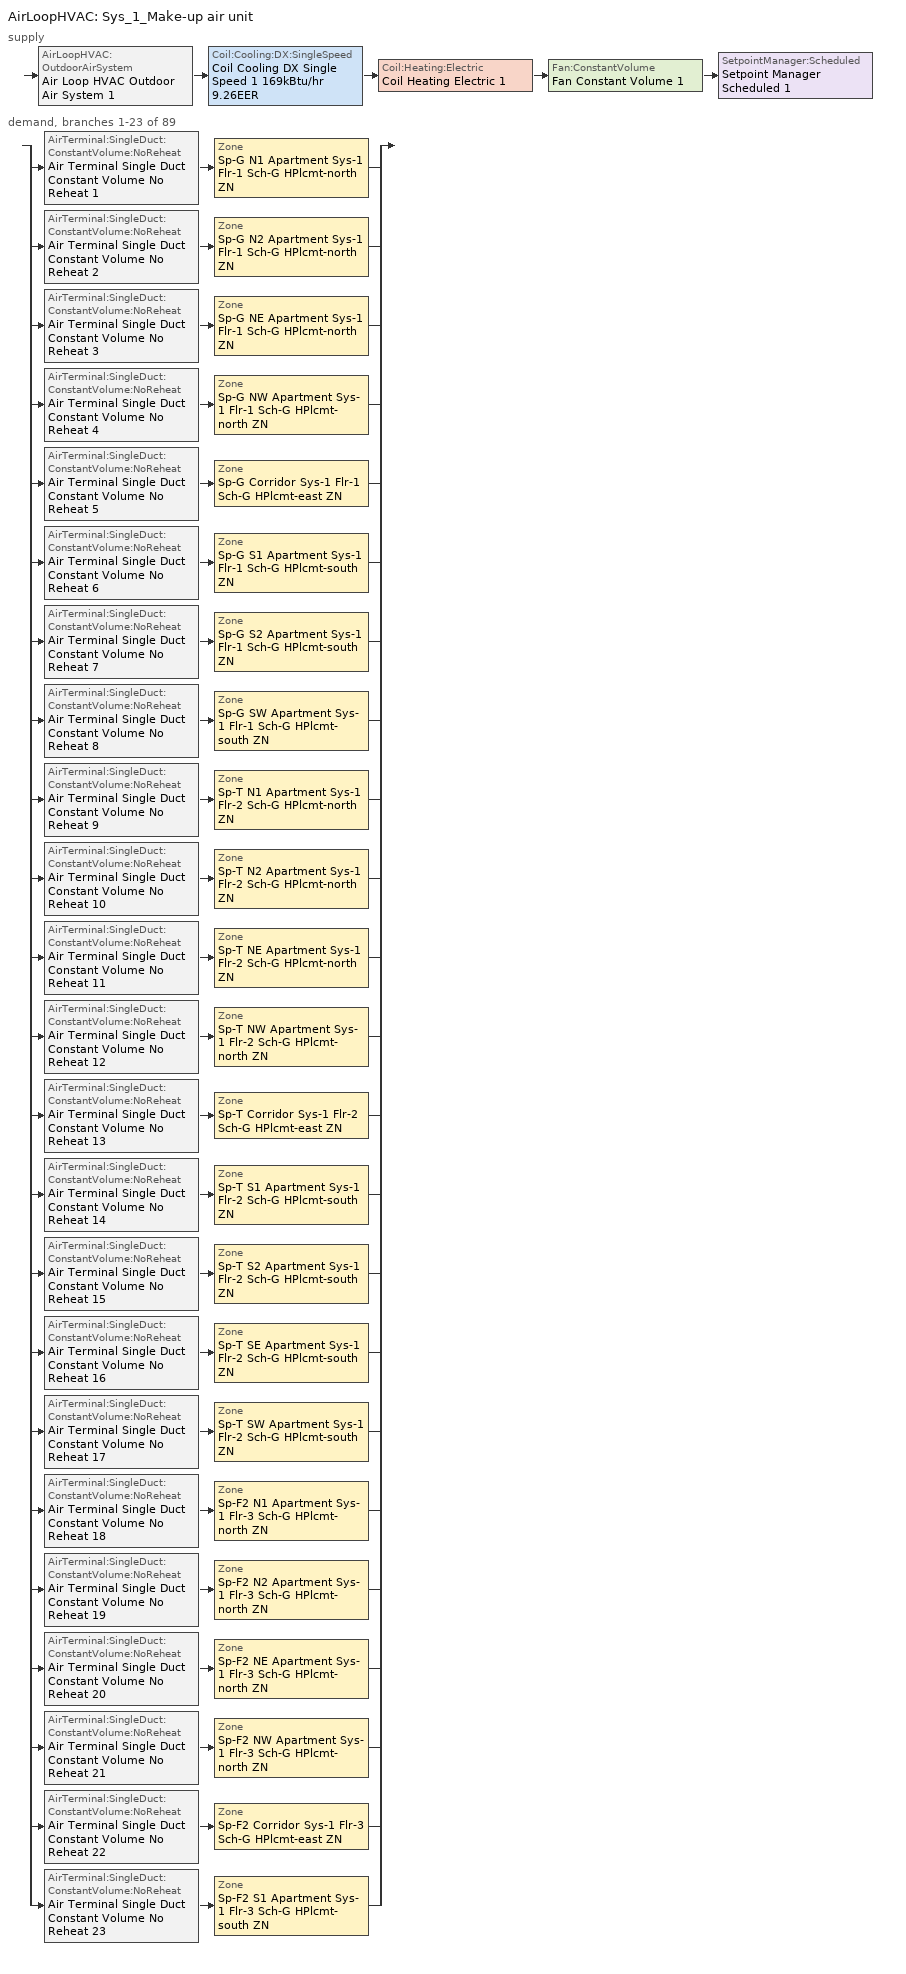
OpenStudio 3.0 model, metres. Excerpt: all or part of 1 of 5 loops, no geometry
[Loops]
AirLoopHVAC 'Sys_1_Make-up air unit'
 supply: AirLoopHVAC:OutdoorAirSystem 'Air Loop HVAC Outdoor Air System 1' > Coil:Cooling:DX:SingleSpeed 'Coil Cooling DX Single Speed 1 169kBtu/hr 9.26EER' > Coil:Heating:Electric 'Coil Heating Electric 1' > Fan:ConstantVolume 'Fan Constant Volume 1' > SetpointManager:Scheduled 'Setpoint Manager Scheduled 1'
 demand, branches 1-23 of 89: split
  | AirTerminal:SingleDuct:ConstantVolume:NoReheat 'Air Terminal Single Duct Constant Volume No Reheat 1' > Zone 'Sp-G N1 Apartment Sys-1 Flr-1 Sch-G HPlcmt-north ZN'
  | AirTerminal:SingleDuct:ConstantVolume:NoReheat 'Air Terminal Single Duct Constant Volume No Reheat 2' > Zone 'Sp-G N2 Apartment Sys-1 Flr-1 Sch-G HPlcmt-north ZN'
  | AirTerminal:SingleDuct:ConstantVolume:NoReheat 'Air Terminal Single Duct Constant Volume No Reheat 3' > Zone 'Sp-G NE Apartment Sys-1 Flr-1 Sch-G HPlcmt-north ZN'
  | AirTerminal:SingleDuct:ConstantVolume:NoReheat 'Air Terminal Single Duct Constant Volume No Reheat 4' > Zone 'Sp-G NW Apartment Sys-1 Flr-1 Sch-G HPlcmt-north ZN'
  | AirTerminal:SingleDuct:ConstantVolume:NoReheat 'Air Terminal Single Duct Constant Volume No Reheat 5' > Zone 'Sp-G Corridor Sys-1 Flr-1 Sch-G HPlcmt-east ZN'
  | AirTerminal:SingleDuct:ConstantVolume:NoReheat 'Air Terminal Single Duct Constant Volume No Reheat 6' > Zone 'Sp-G S1 Apartment Sys-1 Flr-1 Sch-G HPlcmt-south ZN'
  | AirTerminal:SingleDuct:ConstantVolume:NoReheat 'Air Terminal Single Duct Constant Volume No Reheat 7' > Zone 'Sp-G S2 Apartment Sys-1 Flr-1 Sch-G HPlcmt-south ZN'
  | AirTerminal:SingleDuct:ConstantVolume:NoReheat 'Air Terminal Single Duct Constant Volume No Reheat 8' > Zone 'Sp-G SW Apartment Sys-1 Flr-1 Sch-G HPlcmt-south ZN'
  | AirTerminal:SingleDuct:ConstantVolume:NoReheat 'Air Terminal Single Duct Constant Volume No Reheat 9' > Zone 'Sp-T N1 Apartment Sys-1 Flr-2 Sch-G HPlcmt-north ZN'
  | AirTerminal:SingleDuct:ConstantVolume:NoReheat 'Air Terminal Single Duct Constant Volume No Reheat 10' > Zone 'Sp-T N2 Apartment Sys-1 Flr-2 Sch-G HPlcmt-north ZN'
  | AirTerminal:SingleDuct:ConstantVolume:NoReheat 'Air Terminal Single Duct Constant Volume No Reheat 11' > Zone 'Sp-T NE Apartment Sys-1 Flr-2 Sch-G HPlcmt-north ZN'
  | AirTerminal:SingleDuct:ConstantVolume:NoReheat 'Air Terminal Single Duct Constant Volume No Reheat 12' > Zone 'Sp-T NW Apartment Sys-1 Flr-2 Sch-G HPlcmt-north ZN'
  | AirTerminal:SingleDuct:ConstantVolume:NoReheat 'Air Terminal Single Duct Constant Volume No Reheat 13' > Zone 'Sp-T Corridor Sys-1 Flr-2 Sch-G HPlcmt-east ZN'
  | AirTerminal:SingleDuct:ConstantVolume:NoReheat 'Air Terminal Single Duct Constant Volume No Reheat 14' > Zone 'Sp-T S1 Apartment Sys-1 Flr-2 Sch-G HPlcmt-south ZN'
  | AirTerminal:SingleDuct:ConstantVolume:NoReheat 'Air Terminal Single Duct Constant Volume No Reheat 15' > Zone 'Sp-T S2 Apartment Sys-1 Flr-2 Sch-G HPlcmt-south ZN'
  | AirTerminal:SingleDuct:ConstantVolume:NoReheat 'Air Terminal Single Duct Constant Volume No Reheat 16' > Zone 'Sp-T SE Apartment Sys-1 Flr-2 Sch-G HPlcmt-south ZN'
  | AirTerminal:SingleDuct:ConstantVolume:NoReheat 'Air Terminal Single Duct Constant Volume No Reheat 17' > Zone 'Sp-T SW Apartment Sys-1 Flr-2 Sch-G HPlcmt-south ZN'
  | AirTerminal:SingleDuct:ConstantVolume:NoReheat 'Air Terminal Single Duct Constant Volume No Reheat 18' > Zone 'Sp-F2 N1 Apartment Sys-1 Flr-3 Sch-G HPlcmt-north ZN'
  | AirTerminal:SingleDuct:ConstantVolume:NoReheat 'Air Terminal Single Duct Constant Volume No Reheat 19' > Zone 'Sp-F2 N2 Apartment Sys-1 Flr-3 Sch-G HPlcmt-north ZN'
  | AirTerminal:SingleDuct:ConstantVolume:NoReheat 'Air Terminal Single Duct Constant Volume No Reheat 20' > Zone 'Sp-F2 NE Apartment Sys-1 Flr-3 Sch-G HPlcmt-north ZN'
  | AirTerminal:SingleDuct:ConstantVolume:NoReheat 'Air Terminal Single Duct Constant Volume No Reheat 21' > Zone 'Sp-F2 NW Apartment Sys-1 Flr-3 Sch-G HPlcmt-north ZN'
  | AirTerminal:SingleDuct:ConstantVolume:NoReheat 'Air Terminal Single Duct Constant Volume No Reheat 22' > Zone 'Sp-F2 Corridor Sys-1 Flr-3 Sch-G HPlcmt-east ZN'
  | AirTerminal:SingleDuct:ConstantVolume:NoReheat 'Air Terminal Single Duct Constant Volume No Reheat 23' > Zone 'Sp-F2 S1 Apartment Sys-1 Flr-3 Sch-G HPlcmt-south ZN'
[Sizing:Zone] Zone Cooling Design Supply Air Temperature Input Method=SupplyAirTemperature; Zone Cooling Design Supply Air Temperature {C}=13; Zone Cooling Design Supply Air Temperature Difference {deltaC}=11.11; Zone Heating Design Supply Air Temperature Input Method=SupplyAirTemperature; Zone Heating Design Supply Air Temperature {C}=43; Zone Heating Design Supply Air Temperature Difference {deltaC}=11.11; Zone Cooling Design Supply Air Humidity Ratio {kg-H2O/kg-air}=0.0085; Zone Heating Design Supply Air Humidity Ratio {kg-H2O/kg-air}=0.008; Zone Heating Sizing Factor=1.3; Zone Cooling Sizing Factor=1.1; Cooling Design Air Flow Method=DesignDay; Heating Design Air Flow Method=DesignDay; Account for Dedicated Outdoor Air System=No; Dedicated Outdoor Air System Control Strategy=NeutralSupplyAir; Dedicated Outdoor Air Low Setpoint Temperature for Design {C}=autosize; Dedicated Outdoor Air High Setpoint Temperature for Design {C}=autosize
Sp-G N1 Apartment Sys-1 Flr-1 Sch-G HPlcmt-north ZN; Sp-G N2 Apartment Sys-1 Flr-1 Sch-G HPlcmt-north ZN; Sp-G NE Apartment Sys-1 Flr-1 Sch-G HPlcmt-north ZN; Sp-G NW Apartment Sys-1 Flr-1 Sch-G HPlcmt-north ZN; Sp-G Corridor Sys-1 Flr-1 Sch-G HPlcmt-east ZN; Sp-G S1 Apartment Sys-1 Flr-1 Sch-G HPlcmt-south ZN; Sp-G S2 Apartment Sys-1 Flr-1 Sch-G HPlcmt-south ZN; Sp-G SW Apartment Sys-1 Flr-1 Sch-G HPlcmt-south ZN; Sp-T N1 Apartment Sys-1 Flr-2 Sch-G HPlcmt-north ZN; Sp-T N2 Apartment Sys-1 Flr-2 Sch-G HPlcmt-north ZN; Sp-T NE Apartment Sys-1 Flr-2 Sch-G HPlcmt-north ZN; Sp-T NW Apartment Sys-1 Flr-2 Sch-G HPlcmt-north ZN; Sp-T Corridor Sys-1 Flr-2 Sch-G HPlcmt-east ZN; Sp-T S1 Apartment Sys-1 Flr-2 Sch-G HPlcmt-south ZN; Sp-T S2 Apartment Sys-1 Flr-2 Sch-G HPlcmt-south ZN; Sp-T SE Apartment Sys-1 Flr-2 Sch-G HPlcmt-south ZN; Sp-T SW Apartment Sys-1 Flr-2 Sch-G HPlcmt-south ZN; Sp-F2 N1 Apartment Sys-1 Flr-3 Sch-G HPlcmt-north ZN; Sp-F2 N2 Apartment Sys-1 Flr-3 Sch-G HPlcmt-north ZN; Sp-F2 NE Apartment Sys-1 Flr-3 Sch-G HPlcmt-north ZN; Sp-F2 NW Apartment Sys-1 Flr-3 Sch-G HPlcmt-north ZN; Sp-F2 Corridor Sys-1 Flr-3 Sch-G HPlcmt-east ZN; Sp-F2 S1 Apartment Sys-1 Flr-3 Sch-G HPlcmt-south ZN
[Zone equipment]
Sp-G N1 Apartment Sys-1 Flr-1 Sch-G HPlcmt-north ZN: Sp-G N1 Apartment Sys-1 Flr-1 Sch-G HPlcmt-north ZN PTAC, Zone HVAC Baseboard Convective Electric 1, Air Terminal Single Duct Constant Volume No Reheat 1
Sp-G N2 Apartment Sys-1 Flr-1 Sch-G HPlcmt-north ZN: Sp-G N2 Apartment Sys-1 Flr-1 Sch-G HPlcmt-north ZN PTAC, Zone HVAC Baseboard Convective Electric 2, Air Terminal Single Duct Constant Volume No Reheat 2
Sp-G NE Apartment Sys-1 Flr-1 Sch-G HPlcmt-north ZN: Sp-G NE Apartment Sys-1 Flr-1 Sch-G HPlcmt-north ZN PTAC, Zone HVAC Baseboard Convective Electric 3, Air Terminal Single Duct Constant Volume No Reheat 3
Sp-G NW Apartment Sys-1 Flr-1 Sch-G HPlcmt-north ZN: Sp-G NW Apartment Sys-1 Flr-1 Sch-G HPlcmt-north ZN PTAC, Zone HVAC Baseboard Convective Electric 4, Air Terminal Single Duct Constant Volume No Reheat 4
Sp-G Corridor Sys-1 Flr-1 Sch-G HPlcmt-east ZN: Sp-G Corridor Sys-1 Flr-1 Sch-G HPlcmt-east ZN PTAC, Zone HVAC Baseboard Convective Electric 5, Air Terminal Single Duct Constant Volume No Reheat 5
Sp-G S1 Apartment Sys-1 Flr-1 Sch-G HPlcmt-south ZN: Sp-G S1 Apartment Sys-1 Flr-1 Sch-G HPlcmt-south ZN PTAC, Zone HVAC Baseboard Convective Electric 6, Air Terminal Single Duct Constant Volume No Reheat 6
Sp-G S2 Apartment Sys-1 Flr-1 Sch-G HPlcmt-south ZN: Sp-G S2 Apartment Sys-1 Flr-1 Sch-G HPlcmt-south ZN PTAC, Zone HVAC Baseboard Convective Electric 7, Air Terminal Single Duct Constant Volume No Reheat 7
Sp-G SW Apartment Sys-1 Flr-1 Sch-G HPlcmt-south ZN: Sp-G SW Apartment Sys-1 Flr-1 Sch-G HPlcmt-south ZN PTAC, Zone HVAC Baseboard Convective Electric 8, Air Terminal Single Duct Constant Volume No Reheat 8
Sp-T N1 Apartment Sys-1 Flr-2 Sch-G HPlcmt-north ZN: Sp-T N1 Apartment Sys-1 Flr-2 Sch-G HPlcmt-north ZN PTAC, Zone HVAC Baseboard Convective Electric 9, Air Terminal Single Duct Constant Volume No Reheat 9
Sp-T N2 Apartment Sys-1 Flr-2 Sch-G HPlcmt-north ZN: Sp-T N2 Apartment Sys-1 Flr-2 Sch-G HPlcmt-north ZN PTAC, Zone HVAC Baseboard Convective Electric 10, Air Terminal Single Duct Constant Volume No Reheat 10
Sp-T NE Apartment Sys-1 Flr-2 Sch-G HPlcmt-north ZN: Sp-T NE Apartment Sys-1 Flr-2 Sch-G HPlcmt-north ZN PTAC, Zone HVAC Baseboard Convective Electric 11, Air Terminal Single Duct Constant Volume No Reheat 11
Sp-T NW Apartment Sys-1 Flr-2 Sch-G HPlcmt-north ZN: Sp-T NW Apartment Sys-1 Flr-2 Sch-G HPlcmt-north ZN PTAC, Zone HVAC Baseboard Convective Electric 12, Air Terminal Single Duct Constant Volume No Reheat 12
Sp-T Corridor Sys-1 Flr-2 Sch-G HPlcmt-east ZN: Sp-T Corridor Sys-1 Flr-2 Sch-G HPlcmt-east ZN PTAC, Zone HVAC Baseboard Convective Electric 13, Air Terminal Single Duct Constant Volume No Reheat 13
Sp-T S1 Apartment Sys-1 Flr-2 Sch-G HPlcmt-south ZN: Sp-T S1 Apartment Sys-1 Flr-2 Sch-G HPlcmt-south ZN PTAC, Zone HVAC Baseboard Convective Electric 14, Air Terminal Single Duct Constant Volume No Reheat 14
Sp-T S2 Apartment Sys-1 Flr-2 Sch-G HPlcmt-south ZN: Sp-T S2 Apartment Sys-1 Flr-2 Sch-G HPlcmt-south ZN PTAC, Zone HVAC Baseboard Convective Electric 15, Air Terminal Single Duct Constant Volume No Reheat 15
Sp-T SE Apartment Sys-1 Flr-2 Sch-G HPlcmt-south ZN: Sp-T SE Apartment Sys-1 Flr-2 Sch-G HPlcmt-south ZN PTAC, Zone HVAC Baseboard Convective Electric 16, Air Terminal Single Duct Constant Volume No Reheat 16
Sp-T SW Apartment Sys-1 Flr-2 Sch-G HPlcmt-south ZN: Sp-T SW Apartment Sys-1 Flr-2 Sch-G HPlcmt-south ZN PTAC, Zone HVAC Baseboard Convective Electric 17, Air Terminal Single Duct Constant Volume No Reheat 17
Sp-F2 N1 Apartment Sys-1 Flr-3 Sch-G HPlcmt-north ZN: Sp-F2 N1 Apartment Sys-1 Flr-3 Sch-G HPlcmt-north ZN PTAC, Zone HVAC Baseboard Convective Electric 18, Air Terminal Single Duct Constant Volume No Reheat 18
Sp-F2 N2 Apartment Sys-1 Flr-3 Sch-G HPlcmt-north ZN: Sp-F2 N2 Apartment Sys-1 Flr-3 Sch-G HPlcmt-north ZN PTAC, Zone HVAC Baseboard Convective Electric 19, Air Terminal Single Duct Constant Volume No Reheat 19
Sp-F2 NE Apartment Sys-1 Flr-3 Sch-G HPlcmt-north ZN: Sp-F2 NE Apartment Sys-1 Flr-3 Sch-G HPlcmt-north ZN PTAC, Zone HVAC Baseboard Convective Electric 20, Air Terminal Single Duct Constant Volume No Reheat 20
Sp-F2 NW Apartment Sys-1 Flr-3 Sch-G HPlcmt-north ZN: Sp-F2 NW Apartment Sys-1 Flr-3 Sch-G HPlcmt-north ZN PTAC, Zone HVAC Baseboard Convective Electric 21, Air Terminal Single Duct Constant Volume No Reheat 21
Sp-F2 Corridor Sys-1 Flr-3 Sch-G HPlcmt-east ZN: Sp-F2 Corridor Sys-1 Flr-3 Sch-G HPlcmt-east ZN PTAC, Zone HVAC Baseboard Convective Electric 22, Air Terminal Single Duct Constant Volume No Reheat 22
Sp-F2 S1 Apartment Sys-1 Flr-3 Sch-G HPlcmt-south ZN: Sp-F2 S1 Apartment Sys-1 Flr-3 Sch-G HPlcmt-south ZN PTAC, Zone HVAC Baseboard Convective Electric 23, Air Terminal Single Duct Constant Volume No Reheat 23
[AirLoopHVAC]
Sys_1_Make-up air unit: Availability Schedule=Sys_1_Make-up air unit Occ Sch; Design Supply Air Flow Rate {m3/s}=AutoSize
[Sizing:System]
Sys_1_Make-up air unit: Type of Load to Size On=VentilationRequirement; Design Outdoor Air Flow Rate {m3/s}=Autosize; Central Heating Maximum System Air Flow Ratio=1; Preheat Design Temperature {C}=7; Preheat Design Humidity Ratio {kg-H2O/kg-Air}=0.008; Precool Design Temperature {C}=13; Precool Design Humidity Ratio {kg-H2O/kg-Air}=0.008; Central Cooling Design Supply Air Temperature {C}=13; Central Heating Design Supply Air Temperature {C}=43; Sizing Option=NonCoincident; 100% Outdoor Air in Cooling=Yes; 100% Outdoor Air in Heating=Yes; Central Cooling Design Supply Air Humidity Ratio {kg-H2O/kg-Air}=0.0085; Central Heating Design Supply Air Humidity Ratio {kg-H2O/kg-Air}=0.008; Cooling Design Air Flow Method=DesignDay; Cooling Design Air Flow Rate {m3/s}=0; Heating Design Air Flow Method=DesignDay; Heating Design Air Flow Rate {m3/s}=0; System Outdoor Air Method=ZoneSum; Zone Maximum Outdoor Air Fraction=1; Cooling Supply Air Flow Rate Per Floor Area {m3/s-m2}=0.00996765; Cooling Fraction of Autosized Cooling Supply Air Flow Rate=1; Cooling Supply Air Flow Rate Per Unit Cooling Capacity {m3/s-W}=3.94755e-05; Heating Supply Air Flow Rate Per Floor Area {m3/s-m2}=0.00996765; Heating Fraction of Autosized Heating Supply Air Flow Rate=1; Heating Fraction of Autosized Cooling Supply Air Flow Rate=1; Heating Supply Air Flow Rate Per Unit Heating Capacity {m3/s-W}=3.15882e-05; Cooling Design Capacity Method=CoolingDesignCapacity; Cooling Design Capacity {W}=autosize; Cooling Design Capacity Per Floor Area {W/m2}=234.7; Fraction of Autosized Cooling Design Capacity=1; Heating Design Capacity Method=HeatingDesignCapacity; Heating Design Capacity {W}=autosize; Heating Design Capacity Per Floor Area {W/m2}=157; Fraction of Autosized Heating Design Capacity=1; Central Cooling Capacity Control Method=OnOff
[Fan:ConstantVolume] Availability Schedule=Always On Discrete; Fan Total Efficiency=0.39975; Pressure Rise {Pa}=640; Maximum Flow Rate {m3/s}=AutoSize; Motor Efficiency=0.615
Fan Constant Volume 1; Fan Constant Volume 2; Fan Constant Volume 3; Fan Constant Volume 4; Fan Constant Volume 5; Fan Constant Volume 6; Fan Constant Volume 7; Fan Constant Volume 8; Fan Constant Volume 9; Fan Constant Volume 10; Fan Constant Volume 11; Fan Constant Volume 12; Fan Constant Volume 13; Fan Constant Volume 14; Fan Constant Volume 15; Fan Constant Volume 16; Fan Constant Volume 17; Fan Constant Volume 18; Fan Constant Volume 19; Fan Constant Volume 20; Fan Constant Volume 21; Fan Constant Volume 22; Fan Constant Volume 23; Fan Constant Volume 24
[Coil:Heating:Electric]
Name | Availability Schedule
Coil Heating Electric 1 | Always On Discrete
Coil Heating Electric 2; Coil Heating Electric 3; Coil Heating Electric 4; Coil Heating Electric 5; Coil Heating Electric 6; Coil Heating Electric 7; Coil Heating Electric 8; Coil Heating Electric 9; Coil Heating Electric 10; Coil Heating Electric 11; Coil Heating Electric 12; Coil Heating Electric 13; Coil Heating Electric 14; Coil Heating Electric 15; Coil Heating Electric 16; Coil Heating Electric 17; Coil Heating Electric 18; Coil Heating Electric 19; Coil Heating Electric 20; Coil Heating Electric 21; Coil Heating Electric 22; Coil Heating Electric 23; Coil Heating Electric 24 | ON_OFF_ALWAYS_OFF
[Coil:Cooling:DX:SingleSpeed] Availability Schedule=Always On Discrete; Rated Total Cooling Capacity {W}=autosize; Rated Sensible Heat Ratio=autosize; Rated Air Flow Rate {m3/s}=autosize; Rated Evaporator Fan Power Per Volume Flow Rate {W/(m3/s)}=773.3; Total Cooling Capacity Function of Temperature Curve=DXCOOL-NECB2011-REF-CAPFT; Total Cooling Capacity Function of Flow Fraction Curve=DXCOOL-NECB2011-REF-CAPFFLOW; Energy Input Ratio Function of Temperature Curve=DXCOOL-NECB2011-REF-COOLEIRFT; Energy Input Ratio Function of Flow Fraction Curve=DXCOOL-NECB2011-REF-COOLEIRFFLOW; Part Load Fraction Correlation Curve=DXCOOL-NECB2011-REF-COOLPLFFPLR; Condenser Type=AirCooled; Evaporative Condenser Effectiveness=0; Evaporative Condenser Air Flow Rate {m3/s}=Autosize; Evaporative Condenser Pump Rated Power Consumption {W}=Autosize; Crankcase Heater Capacity {W}=0; Maximum Outdoor Dry-Bulb Temperature for Crankcase Heater Operation {C}=0; Basin Heater Capacity {W/K}=0; Basin Heater Setpoint Temperature {C}=10
Name | Rated COP {W/W}
Coil Cooling DX Single Speed 1 169kBtu/hr 9.26EER | 3.21949
Coil Cooling DX Single Speed 2 5kBtu/hr 11.0EER; Coil Cooling DX Single Speed 3 5kBtu/hr 11.0EER; Coil Cooling DX Single Speed 6 5kBtu/hr 11.0EER; Coil Cooling DX Single Speed 10 7kBtu/hr 11.0EER; Coil Cooling DX Single Speed 11 7kBtu/hr 11.0EER; Coil Cooling DX Single Speed 19 5kBtu/hr 11.0EER; Coil Cooling DX Single Speed 20 5kBtu/hr 11.0EER; Coil Cooling DX Single Speed 23 5kBtu/hr 11.0EER | 3.80183
Coil Cooling DX Single Speed 4 8kBtu/hr 10.8EER | 3.7313
Coil Cooling DX Single Speed 5 8kBtu/hr 10.9EER | 3.75211
Coil Cooling DX Single Speed 7 8kBtu/hr 10.8EER | 3.74821
Coil Cooling DX Single Speed 8 8kBtu/hr 10.8EER | 3.73316
Coil Cooling DX Single Speed 9 9kBtu/hr 10.5EER | 3.62931
Coil Cooling DX Single Speed 12 10kBtu/hr 10.3EER | 3.57483
Coil Cooling DX Single Speed 13 10kBtu/hr 10.3EER | 3.56997
Coil Cooling DX Single Speed 14 8kBtu/hr 10.7EER | 3.6984
Coil Cooling DX Single Speed 15 12kBtu/hr 9.9EER | 3.44247
Coil Cooling DX Single Speed 16 12kBtu/hr 9.9EER | 3.43875
Coil Cooling DX Single Speed 17 14kBtu/hr 9.6EER | 3.33421
Coil Cooling DX Single Speed 18 13kBtu/hr 9.7EER | 3.35879
Coil Cooling DX Single Speed 21 7kBtu/hr 10.9EER | 3.7747
Coil Cooling DX Single Speed 22 8kBtu/hr 10.9EER | 3.75319
Coil Cooling DX Single Speed 24 7kBtu/hr 11.0EER | 3.79814
[Controller:OutdoorAir]
Controller Outdoor Air 1: Minimum Outdoor Air Flow Rate {m3/s}=autosize; Maximum Outdoor Air Flow Rate {m3/s}=Autosize; Economizer Control Type=DifferentialEnthalpy; Economizer Control Action Type=ModulateFlow; Lockout Type=NoLockout; Minimum Limit Type=FixedMinimum; Minimum Outdoor Air Schedule=Sys_1_Make-up air unit Occ Sch; Controller Mechanical Ventilation=Controller Mechanical Ventilation 1; High Humidity Control=No; Heat Recovery Bypass Control Type=BypassWhenWithinEconomizerLimits
[Controller:MechanicalVentilation]
Controller Mechanical Ventilation 1: Availability Schedule=Always On Discrete; System Outdoor Air Method=ZoneSum
[AirLoopHVAC:OutdoorAirSystem]
Air Loop HVAC Outdoor Air System 1: Controller=Controller Outdoor Air 1
[SetpointManager:Scheduled]
Setpoint Manager Scheduled 1: Control Variable=Temperature; Schedule=Makeup-Air Unit Supply Air Temp
[ZoneHVAC:PackagedTerminalAirConditioner] Availability Schedule=Always On Discrete; Supply Air Flow Rate During Cooling Operation {m3/s}=Autosize; Supply Air Flow Rate During Heating Operation {m3/s}=Autosize; Supply Air Flow Rate When No Cooling or Heating is Needed {m3/s}=Autosize; Outdoor Air Flow Rate During Cooling Operation {m3/s}=1e-05; Outdoor Air Flow Rate During Heating Operation {m3/s}=1e-05; Outdoor Air Flow Rate When No Cooling or Heating is Needed {m3/s}=1e-05; Fan Placement=DrawThrough
Name | Supply Air Fan | Heating Coil | Cooling Coil
Sp-G N1 Apartment Sys-1 Flr-1 Sch-G HPlcmt-north ZN PTAC | Fan Constant Volume 2 | Coil Heating Electric 2 | Coil Cooling DX Single Speed 2 5kBtu/hr 11.0EER
Sp-G N2 Apartment Sys-1 Flr-1 Sch-G HPlcmt-north ZN PTAC | Fan Constant Volume 3 | Coil Heating Electric 3 | Coil Cooling DX Single Speed 3 5kBtu/hr 11.0EER
Sp-G NE Apartment Sys-1 Flr-1 Sch-G HPlcmt-north ZN PTAC | Fan Constant Volume 4 | Coil Heating Electric 4 | Coil Cooling DX Single Speed 4 8kBtu/hr 10.8EER
Sp-G NW Apartment Sys-1 Flr-1 Sch-G HPlcmt-north ZN PTAC | Fan Constant Volume 5 | Coil Heating Electric 5 | Coil Cooling DX Single Speed 5 8kBtu/hr 10.9EER
Sp-G Corridor Sys-1 Flr-1 Sch-G HPlcmt-east ZN PTAC | Fan Constant Volume 6 | Coil Heating Electric 6 | Coil Cooling DX Single Speed 6 5kBtu/hr 11.0EER
Sp-G S1 Apartment Sys-1 Flr-1 Sch-G HPlcmt-south ZN PTAC | Fan Constant Volume 7 | Coil Heating Electric 7 | Coil Cooling DX Single Speed 7 8kBtu/hr 10.8EER
Sp-G S2 Apartment Sys-1 Flr-1 Sch-G HPlcmt-south ZN PTAC | Fan Constant Volume 8 | Coil Heating Electric 8 | Coil Cooling DX Single Speed 8 8kBtu/hr 10.8EER
Sp-G SW Apartment Sys-1 Flr-1 Sch-G HPlcmt-south ZN PTAC | Fan Constant Volume 9 | Coil Heating Electric 9 | Coil Cooling DX Single Speed 9 9kBtu/hr 10.5EER
Sp-T N1 Apartment Sys-1 Flr-2 Sch-G HPlcmt-north ZN PTAC | Fan Constant Volume 10 | Coil Heating Electric 10 | Coil Cooling DX Single Speed 10 7kBtu/hr 11.0EER
Sp-T N2 Apartment Sys-1 Flr-2 Sch-G HPlcmt-north ZN PTAC | Fan Constant Volume 11 | Coil Heating Electric 11 | Coil Cooling DX Single Speed 11 7kBtu/hr 11.0EER
Sp-T NE Apartment Sys-1 Flr-2 Sch-G HPlcmt-north ZN PTAC | Fan Constant Volume 12 | Coil Heating Electric 12 | Coil Cooling DX Single Speed 12 10kBtu/hr 10.3EER
Sp-T NW Apartment Sys-1 Flr-2 Sch-G HPlcmt-north ZN PTAC | Fan Constant Volume 13 | Coil Heating Electric 13 | Coil Cooling DX Single Speed 13 10kBtu/hr 10.3EER
Sp-T Corridor Sys-1 Flr-2 Sch-G HPlcmt-east ZN PTAC | Fan Constant Volume 14 | Coil Heating Electric 14 | Coil Cooling DX Single Speed 14 8kBtu/hr 10.7EER
Sp-T S1 Apartment Sys-1 Flr-2 Sch-G HPlcmt-south ZN PTAC | Fan Constant Volume 15 | Coil Heating Electric 15 | Coil Cooling DX Single Speed 15 12kBtu/hr 9.9EER
Sp-T S2 Apartment Sys-1 Flr-2 Sch-G HPlcmt-south ZN PTAC | Fan Constant Volume 16 | Coil Heating Electric 16 | Coil Cooling DX Single Speed 16 12kBtu/hr 9.9EER
Sp-T SE Apartment Sys-1 Flr-2 Sch-G HPlcmt-south ZN PTAC | Fan Constant Volume 17 | Coil Heating Electric 17 | Coil Cooling DX Single Speed 17 14kBtu/hr 9.6EER
Sp-T SW Apartment Sys-1 Flr-2 Sch-G HPlcmt-south ZN PTAC | Fan Constant Volume 18 | Coil Heating Electric 18 | Coil Cooling DX Single Speed 18 13kBtu/hr 9.7EER
Sp-F2 N1 Apartment Sys-1 Flr-3 Sch-G HPlcmt-north ZN PTAC | Fan Constant Volume 19 | Coil Heating Electric 19 | Coil Cooling DX Single Speed 19 5kBtu/hr 11.0EER
Sp-F2 N2 Apartment Sys-1 Flr-3 Sch-G HPlcmt-north ZN PTAC | Fan Constant Volume 20 | Coil Heating Electric 20 | Coil Cooling DX Single Speed 20 5kBtu/hr 11.0EER
Sp-F2 NE Apartment Sys-1 Flr-3 Sch-G HPlcmt-north ZN PTAC | Fan Constant Volume 21 | Coil Heating Electric 21 | Coil Cooling DX Single Speed 21 7kBtu/hr 10.9EER
Sp-F2 NW Apartment Sys-1 Flr-3 Sch-G HPlcmt-north ZN PTAC | Fan Constant Volume 22 | Coil Heating Electric 22 | Coil Cooling DX Single Speed 22 8kBtu/hr 10.9EER
Sp-F2 Corridor Sys-1 Flr-3 Sch-G HPlcmt-east ZN PTAC | Fan Constant Volume 23 | Coil Heating Electric 23 | Coil Cooling DX Single Speed 23 5kBtu/hr 11.0EER
Sp-F2 S1 Apartment Sys-1 Flr-3 Sch-G HPlcmt-south ZN PTAC | Fan Constant Volume 24 | Coil Heating Electric 24 | Coil Cooling DX Single Speed 24 7kBtu/hr 11.0EER
[ZoneHVAC:Baseboard:Convective:Electric] Availability Schedule=Always On Discrete; Nominal Capacity {W}=autosize; Efficiency=1
Zone HVAC Baseboard Convective Electric 1; Zone HVAC Baseboard Convective Electric 2; Zone HVAC Baseboard Convective Electric 3; Zone HVAC Baseboard Convective Electric 4; Zone HVAC Baseboard Convective Electric 5; Zone HVAC Baseboard Convective Electric 6; Zone HVAC Baseboard Convective Electric 7; Zone HVAC Baseboard Convective Electric 8; Zone HVAC Baseboard Convective Electric 9; Zone HVAC Baseboard Convective Electric 10; Zone HVAC Baseboard Convective Electric 11; Zone HVAC Baseboard Convective Electric 12; Zone HVAC Baseboard Convective Electric 13; Zone HVAC Baseboard Convective Electric 14; Zone HVAC Baseboard Convective Electric 15; Zone HVAC Baseboard Convective Electric 16; Zone HVAC Baseboard Convective Electric 17; Zone HVAC Baseboard Convective Electric 18; Zone HVAC Baseboard Convective Electric 19; Zone HVAC Baseboard Convective Electric 20; Zone HVAC Baseboard Convective Electric 21; Zone HVAC Baseboard Convective Electric 22; Zone HVAC Baseboard Convective Electric 23
[AirTerminal:SingleDuct:ConstantVolume:NoReheat] Availability Schedule=Always On Discrete; Maximum Air Flow Rate {m3/s}=AutoSize
Air Terminal Single Duct Constant Volume No Reheat 1; Air Terminal Single Duct Constant Volume No Reheat 2; Air Terminal Single Duct Constant Volume No Reheat 3; Air Terminal Single Duct Constant Volume No Reheat 4; Air Terminal Single Duct Constant Volume No Reheat 5; Air Terminal Single Duct Constant Volume No Reheat 6; Air Terminal Single Duct Constant Volume No Reheat 7; Air Terminal Single Duct Constant Volume No Reheat 8; Air Terminal Single Duct Constant Volume No Reheat 9; Air Terminal Single Duct Constant Volume No Reheat 10; Air Terminal Single Duct Constant Volume No Reheat 11; Air Terminal Single Duct Constant Volume No Reheat 12; Air Terminal Single Duct Constant Volume No Reheat 13; Air Terminal Single Duct Constant Volume No Reheat 14; Air Terminal Single Duct Constant Volume No Reheat 15; Air Terminal Single Duct Constant Volume No Reheat 16; Air Terminal Single Duct Constant Volume No Reheat 17; Air Terminal Single Duct Constant Volume No Reheat 18; Air Terminal Single Duct Constant Volume No Reheat 19; Air Terminal Single Duct Constant Volume No Reheat 20; Air Terminal Single Duct Constant Volume No Reheat 21; Air Terminal Single Duct Constant Volume No Reheat 22; Air Terminal Single Duct Constant Volume No Reheat 23
[Schedule:Constant]
Always On Discrete: Value=1
[Schedule:Ruleset]
Name | Default Day Schedule | Summer Design Day Schedule | Winter Design Day Schedule
ON_OFF_ALWAYS_OFF | Schedule Day 3
Makeup-Air Unit Supply Air Temp | Makeup Air Unit Supply Air Temp Default
Sys_1_Make-up air unit Occ Sch | Sys_1_Make-up air unit Occ Sch Default | Sys_1_Make-up air unit Occ Sch Summer Design Day | Sys_1_Make-up air unit Occ Sch Winter Design Day
[Schedule:Day]
Schedule Day 3; wkdON_OFF_ALWAYS_OFF 1; satON_OFF_ALWAYS_OFF 1; sunON_OFF_ALWAYS_OFF 1: 1, 0, 0, 2, 0, 0, 3, 0, 0, 4, 0, 0, 5, 0, 0, 6, 0, 0, 7, 0, 0, 8, 0, 0, 9, 0, 0, 10, 0, 0, 11, 0, 0, 12, 0, 0, 13, 0, 0, 14, 0, 0, 15, 0, 0, 16, 0, 0, 17, 0, 0, 18, 0, 0, 19, 0, 0, 20, 0, 0, 21, 0, 0, 22, 0, 0, 23, 0, 0, 24, 0, 0
Makeup Air Unit Supply Air Temp Default: 24, 0, 20
Sys_1_Make-up air unit Occ Sch Default; Sys_1_Make-up air unit Occ Sch Winter Design Day; Sys_1_Make-up air unit Occ Sch Summer Design Day: 24, 0, 1
[Schedule:Rule] Schedule Ruleset=ON_OFF_ALWAYS_OFF; Date Specification Type=DateRange; Start Month=1; Start Day=1; End Month=12; End Day=31
Name | Rule Order | Day Schedule | Apply Sunday | Apply Monday | Apply Tuesday | Apply Wednesday | Apply Thursday | Apply Friday | Apply Saturday
wkdON_OFF_ALWAYS_OFF rule | 2 | wkdON_OFF_ALWAYS_OFF 1 | No | Yes | Yes | Yes | Yes | Yes | No
satON_OFF_ALWAYS_OFFrule | 1 | satON_OFF_ALWAYS_OFF 1 | No | No | No | No | No | No | Yes
sunON_OFF_ALWAYS_OFFrule | 0 | sunON_OFF_ALWAYS_OFF 1 | Yes | No | No | No | No | No | No
[Curve:Biquadratic] Minimum Value of x=13; Maximum Value of x=24; Minimum Value of y=24; Maximum Value of y=46
Name | Coefficient1 Constant | Coefficient2 x | Coefficient3 x**2 | Coefficient4 y | Coefficient5 y**2 | Coefficient6 x*y
DXCOOL-NECB2011-REF-CAPFT | 0.867905 | 0.0142459 | 0.00055436 | -0.0075575 | 3.3e-05 | -0.0001918
DXCOOL-NECB2011-REF-COOLEIRFT | 0.116936 | 0.0284933 | -0.0004112 | 0.0214108 | 0.00016103 | -0.0006791
[Curve:Quadratic] Coefficient1 Constant=1; Coefficient2 x=0; Coefficient3 x**2=0; Minimum Value of x=0; Maximum Value of x=1
DXCOOL-NECB2011-REF-CAPFFLOW; DXCOOL-NECB2011-REF-COOLEIRFFLOW
[Curve:Cubic]
DXCOOL-NECB2011-REF-COOLPLFFPLR: Coefficient1 Constant=0.0277; Coefficient2 x=4.9151; Coefficient3 x**2=-8.184; Coefficient4 x**3=4.2702; Minimum Value of x=0.7; Maximum Value of x=1
